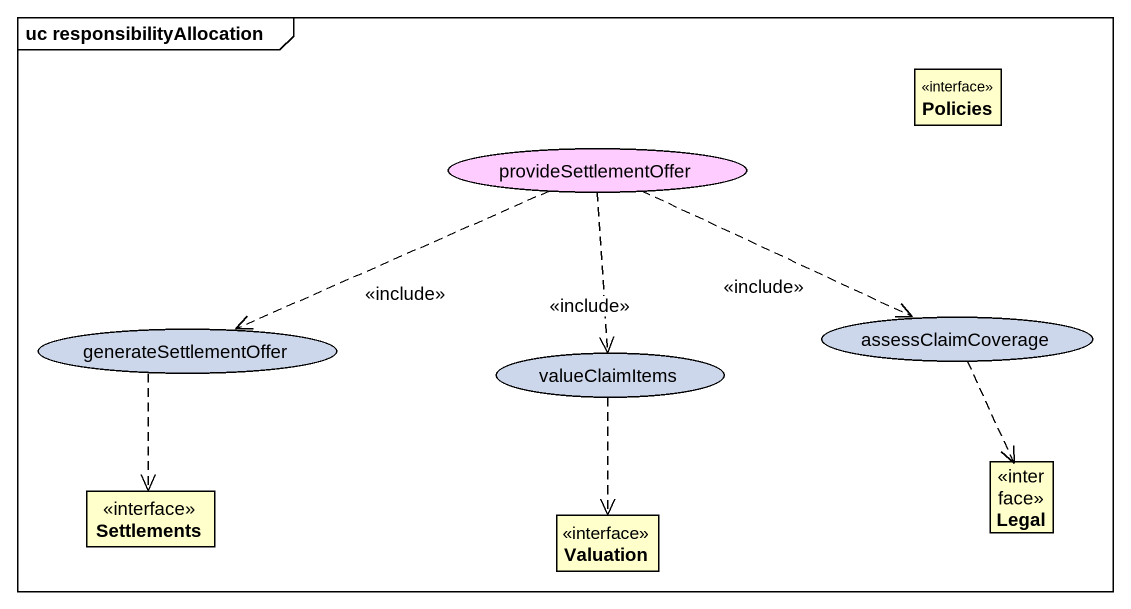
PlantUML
@startuml
mainframe uc responsibilityAllocation
allowmixing
hide circle
hide empty members
interface Policies
usecase provideSettlementOffer #FFCCFF
usecase generateSettlementOffer #CDD7EB
usecase assessClaimCoverage #CDD7EB
usecase valueClaimItems #CDD7EB
interface Settlements
interface Legal
interface Valuation
provideSettlementOffer .left.> generateSettlementOffer : <<include>>
provideSettlementOffer .right.> assessClaimCoverage : <<include>>
provideSettlementOffer ..> valueClaimItems : <<include>>
generateSettlementOffer ..> Settlements
assessClaimCoverage ..> Legal
valueClaimItems ..> Valuation
@enduml
